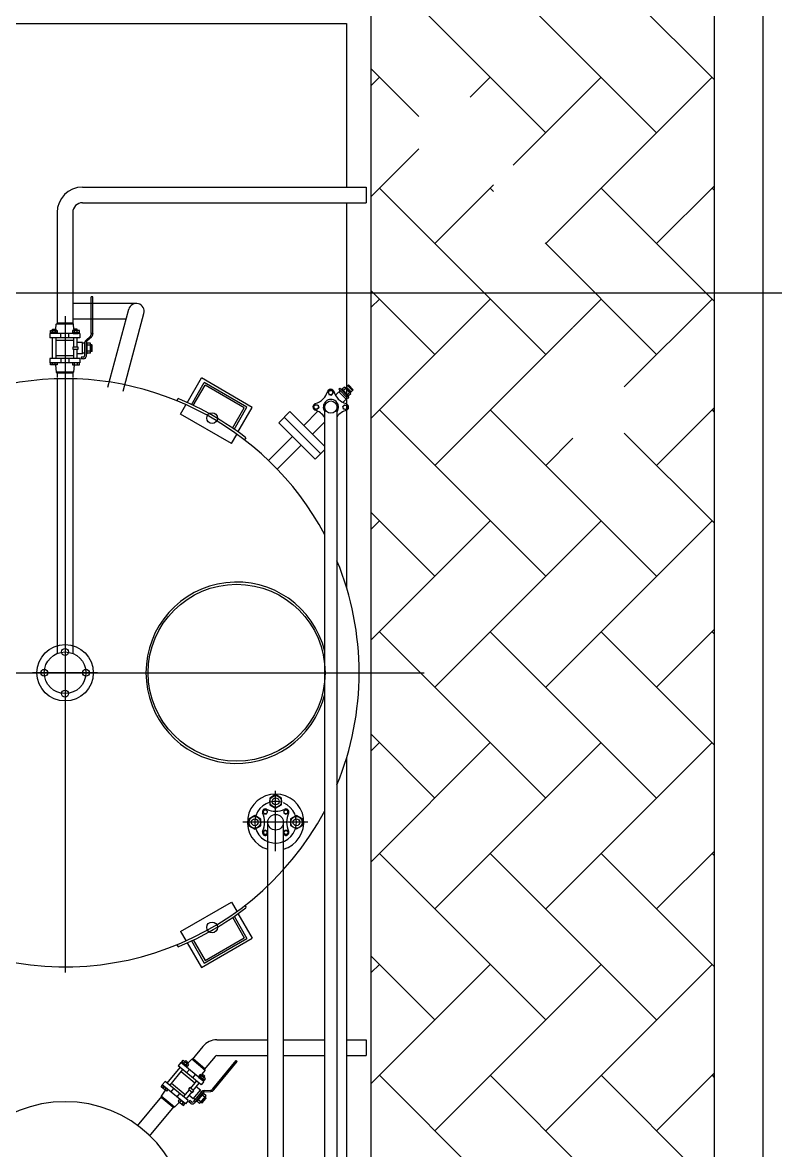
# Model space of a CAD drawing. Extents: x -93062 to 326984, y -142534 to 91021.
# Drawn here: x -12245 to -10709, y 72622 to 74924 of the extents above; entities that cross this region are included whole.
import ezdxf

# ---------------------------------------------------------------- set-up
doc = ezdxf.new("R2010")
doc.units = 0
doc.header["$LTSCALE"] = 1000
doc.header["$MEASUREMENT"] = 0
doc.linetypes.add('DOTE', pattern=[2.42, 2, -0.2, 0.02, -0.2])
doc.layers.add('DOTE', color=8, linetype='DOTE')
doc.layers.add('EQUIPMENT', color=8, linetype='Continuous')

# ---------------------------------------------------------------- blocks, each defined once
blk = doc.blocks.new('A$C057769C0')
at = {"layer": 'EQUIPMENT', "linetype": 'Continuous'}
for p, q in [((9150, 9599.5), (9150, 15299.5)), ((9850, 15299.5), (9850, 9599.5)), ((9166.9, 14666.1), (9506.3, 14326.7)), ((9393.1, 14666.1), (9732.5, 14326.7)), ((9619.4, 14666.1), (9850, 14435.6)), ((7550, 14549.5), (9100, 14549.5)), ((9100, 14549.5), (9100, 14215.7)), ((9150, 14456.7), (9247.2, 14359.5)), ((9150, 14423), (9166.9, 14439.9)), ((9352.2, 14398.9), (9393.1, 14439.9)), ((9439.8, 14260.3), (9619.4, 14439.9)), ((9506.3, 14100.4), (9845.7, 14439.9)), ((9150, 14196.7), (9247.2, 14293.9)), ((8561.2, 14215.7), (9140, 14215.7)), ((9140, 14215.7), (9140, 14183.7)), ((9166.9, 14213.6), (9506.3, 13874.2)), ((9280, 14100.4), (9400, 14220.4)), ((9393.1, 14213.6), (9400, 14206.7)), ((9619.4, 14213.6), (9850, 13983)), ((9732.5, 14100.4), (9850, 14217.9)), ((9845.7, 14213.6), (9850, 14209.3)), ((8561.2, 14183.7), (9140, 14183.7)), ((9100, 14183.7), (9100, 13398.3)), ((9505, 14101.7), (9732.5, 13874.2)), ((9150, 14004.2), (9280, 13874.2)), ((8672.1, 13978.1), (8541.2, 13978.1)), ((9150, 13970.4), (9166.9, 13987.3)), ((9150, 13744.2), (9393.1, 13987.3)), ((9562, 13929.9), (9619.4, 13987.3)), ((9666.5, 13808.2), (9845.7, 13987.3)), ((8650.2, 13946.1), (8541.2, 13946.1)), ((9280, 13647.9), (9561.5, 13929.4)), ((9085.7, 13801.5), (9085.7, 13796.5)), ((9732.5, 13647.9), (9850, 13765.3)), ((9166.9, 13761), (9506.3, 13421.6)), ((9393.1, 13761), (9732.5, 13421.6)), ((9845.7, 13761), (9850, 13756.7)), ((9506.3, 13647.9), (9561.5, 13703.2)), ((9666.5, 13713.9), (9850, 13530.5)), ((9150, 13551.6), (9280, 13421.6)), ((9150, 13517.9), (9166.9, 13534.8)), ((9150, 13291.6), (9393.1, 13534.8)), ((9280, 13195.3), (9619.4, 13534.8)), ((9506.3, 13195.3), (9845.7, 13534.8)), ((9166.9, 13308.5), (9506.3, 12969.1)), ((9393.1, 13308.5), (9732.5, 12969.1)), ((9619.4, 13308.5), (9850, 13077.9)), ((9732.5, 13195.3), (9850, 13312.8)), ((9845.7, 13308.5), (9850, 13304.2)), ((9150, 13099.1), (9280, 12969.1)), ((9150, 13065.3), (9166.9, 13082.2)), ((9150, 12839.1), (9393.1, 13082.2)), ((9280, 12742.8), (9619.4, 13082.2)), ((9506.3, 12742.8), (9845.7, 13082.2)), ((9100, 13051.2), (9100, 11147.9)), ((8955.2, 12976.1), (8943.2, 12969.1)), ((8943.2, 12969.1), (8943.2, 12955.3)), ((8967.2, 12969.1), (8955.2, 12976.1)), ((8967.2, 12955.3), (8967.2, 12969.1)), ((8931.9, 12944.8), (8929.6, 12940.8)), ((8929.6, 12940.8), (8931.9, 12936.8)), ((8936.5, 12944.8), (8931.9, 12944.8)), ((8931.9, 12936.8), (8936.5, 12936.8)), ((8938.8, 12940.8), (8936.5, 12944.8)), ((8936.5, 12936.8), (8938.8, 12940.8)), ((8943.2, 12955.3), (8955.2, 12948.4)), ((8955.2, 12948.4), (8967.2, 12955.3)), ((8976.2, 12945.4), (8972.2, 12943.1)), ((8972.2, 12943.1), (8972.2, 12938.5)), ((8972.2, 12938.5), (8976.2, 12936.1)), ((8980.2, 12943.1), (8976.2, 12945.4)), ((8976.2, 12936.1), (8980.2, 12938.5)), ((8980.2, 12938.5), (8980.2, 12943.1)), ((8912.7, 12933.2), (8900.7, 12926.3)), ((8900.7, 12926.3), (8900.7, 12912.4)), ((8900.7, 12912.4), (8912.7, 12905.5)), ((8924.7, 12926.3), (8912.7, 12933.2)), ((8912.7, 12905.5), (8924.7, 12912.4)), ((8924.7, 12912.4), (8924.7, 12926.3)), ((8997.7, 12933.6), (8985.7, 12926.6)), ((8985.7, 12926.6), (8985.7, 12912.8)), ((8985.7, 12912.8), (8997.7, 12905.9)), ((9009.7, 12926.6), (8997.7, 12933.6)), ((8997.7, 12905.9), (9009.7, 12912.8)), ((9009.7, 12912.8), (9009.7, 12926.6)), ((8934.2, 12903.4), (8930.2, 12901.1)), ((8930.2, 12901.1), (8930.2, 12896.5)), ((8930.2, 12896.5), (8934.2, 12894.1)), ((8938.2, 12901.1), (8934.2, 12903.4)), ((8934.2, 12894.1), (8938.2, 12896.5)), ((8938.2, 12896.5), (8938.2, 12901.1)), ((8973.9, 12902.8), (8971.6, 12898.8)), ((8971.6, 12898.8), (8973.9, 12894.8)), ((8978.5, 12902.8), (8973.9, 12902.8)), ((8973.9, 12894.8), (8978.5, 12894.8)), ((8980.8, 12898.8), (8978.5, 12902.8)), ((8978.5, 12894.8), (8980.8, 12898.8)), ((9166.9, 12855.9), (9506.3, 12516.5)), ((9393.1, 12855.9), (9732.5, 12516.5)), ((9619.4, 12855.9), (9850, 12625.4)), ((9732.5, 12742.8), (9850, 12860.2)), ((9845.7, 12855.9), (9850, 12851.6)), ((9150, 12646.5), (9280, 12516.5)), ((9150, 12612.8), (9166.9, 12629.7)), ((9150, 12386.5), (9393.1, 12629.7)), ((9280, 12290.2), (9619.4, 12629.7)), ((9506.3, 12290.2), (9845.7, 12629.7)), ((8835.5, 12475.6), (8939.2, 12475.6)), ((8971.2, 12475.6), (9055.5, 12475.6)), ((9100, 12475.6), (9140, 12475.6)), ((9140, 12475.6), (9140, 12443.6)), ((8807, 12462.2), (8784.7, 12435.3)), ((8831.6, 12441.8), (8809.3, 12414.9)), ((8835.5, 12443.6), (8939.2, 12443.6)), ((8874.5, 12433.4), (8877, 12431.3)), ((8971.2, 12443.6), (9055.5, 12443.6)), ((9100, 12443.6), (9140, 12443.6)), ((9732.5, 12290.2), (9850, 12407.7)), ((9166.9, 12403.4), (9506.3, 12064)), ((9393.1, 12403.4), (9732.5, 12064)), ((9619.4, 12403.4), (9850, 12172.8)), ((9845.7, 12403.4), (9850, 12399.1)), ((8722.5, 12360.3), (8672.5, 12299.9)), ((8747.2, 12339.9), (8697.1, 12279.4))]:
    blk.add_line(p, q, dxfattribs=at)
at = {"layer": 'EQUIPMENT'}
for p, q in [((8509.2, 14163.7), (8509.2, 13937.4)), ((8541.2, 14163.7), (8541.2, 13937.5)), ((8582.2, 13991.6), (8578.9, 13991.6)), ((8525.6, 13952.2), (8525.6, 12613.3)), ((8613.1, 13807.7), (8655.6, 13966.3)), ((8644, 13799.4), (8686.5, 13958)), ((8509.2, 13836.7), (8509.2, 13826.9)), ((8541.2, 13836.6), (8541.2, 13827)), ((8509.6, 13824.5), (8509.6, 13264.1)), ((8541.6, 13824.5), (8541.6, 13264.1)), ((8774.4, 13775.6), (8803.7, 13826.3)), ((8783.4, 13771.6), (8809.6, 13817.1)), ((8787, 13770), (8811.1, 13811.6)), ((8907.6, 13766.3), (8803.7, 13826.3)), ((8896.6, 13766.8), (8809.6, 13817.1)), ((8891.2, 13765.4), (8811.1, 13811.6)), ((8753.7, 13779.7), (8756.2, 13784.1)), ((8761.2, 13752.7), (8771.9, 13771.2)), ((8867.1, 13723.7), (8891.2, 13765.4)), ((8870.4, 13721.4), (8896.6, 13766.8)), ((8878.3, 13715.6), (8907.6, 13766.3)), ((9055.5, 10432.3), (9055.5, 13766.8)), ((9080.5, 10432.9), (9080.5, 13767.3)), ((8865.1, 13692.7), (8761.2, 13752.7)), ((8961.6, 13734.9), (8984.2, 13757.5)), ((8972.9, 13746.2), (9047.1, 13672)), ((8984.2, 13757.5), (9055.5, 13686.3)), ((8961.6, 13734.9), (9035.8, 13660.6)), ((8865.1, 13692.7), (8875.8, 13711.2)), ((8892.2, 13699.7), (8894.8, 13704.1)), ((8940.9, 13657.7), (8989.8, 13706.6)), ((8958.6, 13640), (9007.5, 13688.9)), ((9035.8, 13660.6), (9055.5, 13680.3)), ((7798.4, 13224.5), (9258.5, 13224.5)), ((8591.6, 13224.7), (8458.8, 13224.7)), ((8955.2, 12860.4), (8955.2, 12984.1)), ((9021.1, 12919.7), (8888.4, 12919.7)), ((8939.2, 11280.2), (8939.2, 12919.7)), ((8971.2, 11279.3), (8971.2, 12919.7)), ((8761.2, 12696.8), (8865.1, 12756.8)), ((8865.1, 12756.8), (8875.8, 12738.2)), ((8870.4, 12728), (8896.6, 12682.6)), ((8878.3, 12733.8), (8907.6, 12683.1)), ((8892.2, 12749.7), (8894.8, 12745.4)), ((8867.1, 12725.7), (8891.2, 12684.1)), ((8761.2, 12696.8), (8771.9, 12678.2)), ((8803.7, 12623.1), (8907.6, 12683.1)), ((8809.6, 12632.3), (8896.6, 12682.6)), ((8811.1, 12637.8), (8891.2, 12684.1)), ((8753.7, 12669.7), (8756.2, 12665.4)), ((8774.4, 12673.8), (8803.7, 12623.1)), ((8783.4, 12677.8), (8809.6, 12632.3)), ((8787, 12679.5), (8811.1, 12637.8))]:
    blk.add_line(p, q, dxfattribs=at)
at = {"layer": 'EQUIPMENT', "ltscale": 8}
for p, q in [((8578.9, 13917), (8578.9, 13991.6)), ((8582.2, 13917), (8582.2, 13991.6)), ((8499.8, 13923.4), (8499.8, 13925.9)), ((8499.8, 13925.9), (8506.8, 13925.9)), ((8506.7, 13925.9), (8507.5, 13935.8)), ((8506.8, 13925.9), (8506.8, 13923.4)), ((8507.5, 13935.8), (8510, 13938.2)), ((8542.9, 13935.8), (8507.5, 13935.8)), ((8540.6, 13938.2), (8510, 13938.2)), ((8542.9, 13935.8), (8540.6, 13938.2)), ((8543.7, 13925.9), (8542.9, 13935.8)), ((8543.6, 13925.9), (8543.6, 13923.4)), ((8550.6, 13925.9), (8543.6, 13925.9)), ((8550.6, 13923.4), (8550.6, 13925.9)), ((8494.7, 13916.7), (8494.7, 13908.1)), ((8555.7, 13916.7), (8494.7, 13916.7)), ((8555.7, 13908.1), (8494.7, 13908.1)), ((8495.7, 13918.9), (8495.7, 13923.4)), ((8495.7, 13923.4), (8509.7, 13923.4)), ((8509.7, 13918.9), (8495.7, 13918.9)), ((8497.8, 13916.8), (8497.8, 13918.7)), ((8497.8, 13918.7), (8508, 13918.7)), ((8508, 13916.8), (8497.8, 13916.8)), ((8500, 13919), (8500, 13923.2)), ((8500.1, 13866.1), (8500.1, 13908.1)), ((8505.9, 13916.7), (8506.5, 13923.4)), ((8505.9, 13919.3), (8505.9, 13923.1)), ((8507.1, 13866.1), (8507.1, 13908.1)), ((8543.6, 13902.6), (8507.1, 13902.6)), ((8508, 13918.7), (8508, 13916.8)), ((8509.7, 13923.4), (8509.7, 13918.9)), ((8517.2, 13908.1), (8517.2, 13916.7)), ((8533.2, 13908.1), (8533.2, 13916.7)), ((8554.7, 13923.4), (8540.7, 13923.4)), ((8540.7, 13923.4), (8540.7, 13918.9)), ((8540.7, 13918.9), (8554.7, 13918.9)), ((8542.4, 13918.7), (8542.4, 13916.8)), ((8552.5, 13918.7), (8542.4, 13918.7)), ((8542.4, 13916.8), (8552.5, 13916.8)), ((8543.6, 13889), (8543.6, 13908.1)), ((8544.4, 13916.7), (8544.4, 13916.8)), ((8544.5, 13919.3), (8544.5, 13923.1)), ((8550.4, 13919), (8550.4, 13923.2)), ((8550.6, 13889), (8550.6, 13908.1)), ((8552.5, 13916.8), (8552.5, 13918.7)), ((8554.7, 13918.9), (8554.7, 13923.4)), ((8555.7, 13916.7), (8555.7, 13908.1)), ((8567.9, 13903), (8577.3, 13911.4)), ((8570.1, 13901.7), (8579.3, 13910)), ((8583, 13917), (8578.1, 13917)), ((8578.9, 13917), (8578.9, 13915.1)), ((8582.2, 13917), (8582.2, 13916.3)), ((8541.2, 13889), (8541.2, 13884.8)), ((8552.1, 13889), (8541.2, 13889)), ((8541.2, 13884.8), (8552.1, 13884.8)), ((8543.6, 13866.1), (8543.6, 13884.8)), ((8561.3, 13898.7), (8550.6, 13898.7)), ((8550.6, 13866.1), (8550.6, 13884.8)), ((8552.1, 13884.8), (8552.1, 13889)), ((8561.3, 13875.4), (8561.3, 13898.7)), ((8565.2, 13897.4), (8561.3, 13897.4)), ((8565.2, 13896.8), (8565.2, 13871.1)), ((8570.6, 13898.5), (8568.5, 13898.5)), ((8568.5, 13898.1), (8568.5, 13870.3)), ((8570.6, 13875.6), (8570.6, 13898.5)), ((8577.6, 13897.4), (8570.6, 13897.4)), ((8577.6, 13893.2), (8570.6, 13893.2)), ((8577.6, 13880.8), (8570.6, 13880.8)), ((8577.6, 13876.7), (8577.6, 13897.4)), ((8580.1, 13893.9), (8577.6, 13893.9)), ((8580.8, 13893), (8577.6, 13893)), ((8580.8, 13881), (8577.6, 13881)), ((8580.1, 13880.1), (8577.6, 13880.1)), ((8580.1, 13880.1), (8580.1, 13893.9)), ((8580.1, 13893.9), (8580.8, 13893)), ((8580.1, 13880.1), (8580.8, 13881)), ((8580.8, 13881), (8580.8, 13893)), ((8494.7, 13866.1), (8494.7, 13857.4)), ((8555.7, 13866.1), (8494.7, 13866.1)), ((8555.7, 13857.4), (8494.7, 13857.4)), ((8495.6, 13852.8), (8495.6, 13857.3)), ((8495.6, 13857.3), (8509.6, 13857.3)), ((8499.7, 13852.9), (8499.7, 13857)), ((8505.6, 13853.2), (8505.6, 13857)), ((8505.9, 13857.4), (8506, 13857.3)), ((8543.6, 13871.6), (8507.1, 13871.6)), ((8509.6, 13857.3), (8509.6, 13852.8)), ((8517.2, 13866.1), (8517.2, 13857.4)), ((8533.2, 13866.1), (8533.2, 13857.4)), ((8554.8, 13857.3), (8540.8, 13857.3)), ((8540.8, 13857.3), (8540.8, 13852.8)), ((8544.4, 13857.4), (8544.4, 13857.3)), ((8544.8, 13853.2), (8544.8, 13857)), ((8561.3, 13875.4), (8550.6, 13875.4)), ((8550.7, 13852.9), (8550.7, 13857)), ((8554.8, 13852.8), (8554.8, 13857.3)), ((8555.7, 13866.1), (8555.7, 13857.4)), ((8562.7, 13868.6), (8558.4, 13868.6)), ((8558.4, 13868.6), (8558.4, 13865.3)), ((8563.5, 13865.3), (8558.4, 13865.3)), ((8565.2, 13876.7), (8561.3, 13876.7)), ((8570.6, 13875.6), (8568.5, 13875.6)), ((8577.6, 13876.7), (8570.6, 13876.7)), ((8509.6, 13852.8), (8495.6, 13852.8)), ((8506.3, 13852.8), (8507.5, 13838.4)), ((8542.9, 13838.4), (8507.5, 13838.4)), ((8507.5, 13838.4), (8510, 13835.9)), ((8540.6, 13835.9), (8510, 13835.9)), ((8542.9, 13838.4), (8540.6, 13835.9)), ((8540.8, 13852.8), (8554.8, 13852.8)), ((8544.1, 13852.8), (8542.9, 13838.4)), ((9058.8, 13775.6), (9058.8, 13775.6)), ((9042.2, 13759), (9012.5, 13729.2)), ((9055.5, 13736.9), (9030.2, 13711.6)), ((8761.8, 12429.5), (8756.3, 12422.8)), ((8808.8, 12390.6), (8761.8, 12429.5)), ((8764, 12430.5), (8766.8, 12434)), ((8774.7, 12421.6), (8764, 12430.5)), ((8764.4, 12427.6), (8765.5, 12429)), ((8765.5, 12429), (8773.3, 12422.5)), ((8766.8, 12434), (8777.6, 12425.1)), ((8767.4, 12427.9), (8770, 12431.1)), ((8770.1, 12431.4), (8771.7, 12433.3)), ((8771.7, 12433.3), (8777, 12428.8)), ((8777, 12428.8), (8775.5, 12426.9)), ((8776.9, 12428.9), (8783.9, 12436)), ((8783.9, 12436), (8787.4, 12436.2)), ((8811.1, 12413.4), (8783.9, 12436)), ((8810.9, 12416.8), (8787.4, 12436.2)), ((8826.9, 12376), (8874.5, 12433.4)), ((8829.4, 12373.9), (8877, 12431.3)), ((8733.7, 12387), (8760.5, 12419.4)), ((8739.1, 12382.6), (8765.9, 12414.9)), ((8803.3, 12383.9), (8756.3, 12422.8)), ((8790.5, 12387.4), (8762.4, 12410.7)), ((8772.1, 12421.1), (8764.4, 12427.6)), ((8770.5, 12422.3), (8775.2, 12427.1)), ((8772.1, 12424.3), (8774.5, 12427.3)), ((8773.3, 12422.5), (8772.1, 12421.1)), ((8773.6, 12408.5), (8779.2, 12415.1)), ((8777.6, 12425.1), (8774.7, 12421.6)), ((8801.5, 12405.2), (8798.7, 12401.8)), ((8812.3, 12396.3), (8801.5, 12405.2)), ((8805.3, 12405.4), (8803.8, 12403.5)), ((8810.7, 12400.9), (8805.3, 12405.4)), ((8805.4, 12405.3), (8811.1, 12413.4)), ((8811.1, 12413.4), (8810.9, 12416.8)), ((8721.7, 12379.7), (8724.6, 12383.1)), ((8729.5, 12390.5), (8724, 12383.8)), ((8771, 12344.9), (8724, 12383.8)), ((8724.6, 12383.1), (8735.4, 12374.2)), ((8776.5, 12351.6), (8729.5, 12390.5)), ((8770.7, 12363.5), (8742.6, 12386.8)), ((8781.9, 12377), (8794, 12391.6)), ((8786, 12398.3), (8791.5, 12404.9)), ((8787.2, 12372.5), (8799.4, 12387.2)), ((8798.7, 12401.8), (8809.5, 12392.8)), ((8799.9, 12400.6), (8798.7, 12399.1)), ((8798.7, 12399.1), (8806.5, 12392.7)), ((8807.7, 12394.1), (8799.9, 12400.6)), ((8800.1, 12397.7), (8800.2, 12397.9)), ((8801.8, 12399.7), (8804.3, 12402.6)), ((8808.8, 12390.6), (8803.3, 12383.9)), ((8806.2, 12395.7), (8808.9, 12398.9)), ((8806.5, 12392.7), (8807.7, 12394.1)), ((8809.2, 12399), (8810.7, 12400.9)), ((8809.5, 12392.8), (8812.3, 12396.3)), ((8732.5, 12370.7), (8721.7, 12379.7)), ((8730, 12372.8), (8721.7, 12361)), ((8749, 12338.4), (8721.7, 12361)), ((8721.7, 12361), (8722.1, 12357.5)), ((8725, 12377.2), (8727.6, 12380.3)), ((8729.7, 12373.6), (8732.1, 12376.5)), ((8735.4, 12374.2), (8732.5, 12370.7)), ((8732.7, 12376.7), (8732.6, 12376.5)), ((8746.9, 12376.1), (8741.3, 12369.5)), ((8759.2, 12365.9), (8753.7, 12359.3)), ((8767.2, 12359.3), (8779.2, 12373.7)), ((8772.6, 12354.8), (8784.6, 12369.3)), ((8780, 12378.5), (8777.3, 12375.3)), ((8777.3, 12375.3), (8785.7, 12368.3)), ((8786.8, 12355.2), (8778.6, 12362)), ((8788.4, 12371.6), (8780, 12378.5)), ((8785.7, 12368.3), (8788.4, 12371.6)), ((8786.8, 12355.2), (8801.7, 12373.1)), ((8803.4, 12369.2), (8787, 12349.4)), ((8806.8, 12368), (8789, 12346.6)), ((8801.7, 12373.1), (8793.4, 12379.9)), ((8794.1, 12349.4), (8808.7, 12367)), ((8800.1, 12345.8), (8813.4, 12361.7)), ((8803.8, 12369.6), (8800.8, 12372.1)), ((8810.7, 12358.5), (8805.4, 12363)), ((8808.7, 12367), (8807, 12368.4)), ((8813.4, 12361.7), (8808, 12366.2)), ((8809.5, 12372.2), (8822.1, 12372.7)), ((8810.4, 12369.8), (8822.7, 12370.4)), ((8813.1, 12357.5), (8811.2, 12359)), ((8826.9, 12376), (8825.7, 12374.5)), ((8830.1, 12373.3), (8826.2, 12376.5)), ((8829.4, 12373.9), (8829, 12373.4)), ((8745.6, 12338), (8722.1, 12357.5)), ((8749, 12338.4), (8745.6, 12338)), ((8759.1, 12348.7), (8749, 12338.4)), ((8759.4, 12354.3), (8756.6, 12350.8)), ((8756.6, 12350.8), (8767.3, 12341.9)), ((8770.2, 12345.4), (8759.4, 12354.3)), ((8759.9, 12348.6), (8762.3, 12351.5)), ((8762.3, 12352.1), (8762.2, 12352)), ((8764.3, 12344.7), (8766.9, 12347.8)), ((8767.3, 12341.9), (8770.2, 12345.4)), ((8776.5, 12351.6), (8771, 12344.9)), ((8780.2, 12351.8), (8778.1, 12349.3)), ((8782, 12346), (8778.1, 12349.3)), ((8783.5, 12349.1), (8780.2, 12351.8)), ((8790.6, 12353.7), (8787.6, 12356.1)), ((8794.1, 12349.4), (8792.4, 12350.7)), ((8800.1, 12345.8), (8794.8, 12350.2)), ((8802.8, 12348.9), (8797.4, 12353.4)), ((8804.3, 12346.8), (8802.4, 12348.4)), ((8805.4, 12347.1), (8802.9, 12349.1)), ((8804.3, 12346.8), (8813.1, 12357.5)), ((8804.3, 12346.8), (8805.4, 12347.1)), ((8805.4, 12347.1), (8813, 12356.3)), ((8813, 12356.3), (8810.6, 12358.3)), ((8813.1, 12357.5), (8813, 12356.3))]:
    blk.add_line(p, q, dxfattribs=at)
at = {"layer": 'EQUIPMENT', "ltscale": 5}
for p, q in [((9097.4, 13805.7), (9103.6, 13811.9)), ((9111.9, 13800.8), (9103, 13809.7)), ((9113.3, 13802.2), (9103.6, 13811.9)), ((9061.5, 13799.5), (9063.8, 13801.7)), ((9066.3, 13801.7), (9062.5, 13797.9)), ((9062.5, 13797.9), (9063.9, 13792.7)), ((9063.9, 13792.7), (9069, 13791.3)), ((9071.5, 13800.3), (9066.3, 13801.7)), ((9069, 13791.3), (9072.9, 13795.1)), ((9072.9, 13795.1), (9071.5, 13800.3)), ((9074.2, 13799.4), (9072.2, 13801.4)), ((9084.3, 13798), (9077.4, 13791.2)), ((9084, 13803.2), (9086.1, 13805.4)), ((9102.8, 13784.3), (9084, 13803.2)), ((9099.1, 13783), (9084.3, 13798)), ((9087.5, 13799.7), (9085.1, 13797.2)), ((9104.9, 13786.4), (9086.1, 13805.4)), ((9090.4, 13803.8), (9089, 13802.5)), ((9090.4, 13803.8), (9104.9, 13789.1)), ((9095.5, 13807.6), (9091.1, 13803.1)), ((9098.2, 13804.9), (9093.7, 13800.5)), ((9095.5, 13807.6), (9108.7, 13794.2)), ((9099.3, 13806.9), (9097.7, 13805.3)), ((9100.7, 13786.3), (9098.2, 13783.9)), ((9100.4, 13806.8), (9098.3, 13804.8)), ((9099.3, 13806.9), (9108.1, 13798)), ((9099.3, 13806.9), (9100.4, 13806.8)), ((9100.4, 13806.8), (9108, 13799.1)), ((9106.1, 13796.9), (9101.6, 13792.5)), ((9102.8, 13784.3), (9104.9, 13786.4)), ((9104.9, 13789.1), (9103.5, 13787.7)), ((9108.7, 13794.2), (9104.2, 13789.8)), ((9108, 13799.1), (9105.9, 13797.1)), ((9108.1, 13798), (9106.5, 13796.5)), ((9113.3, 13802.2), (9107, 13796)), ((9108.1, 13798), (9108, 13799.1)), ((9032.7, 13771), (9036.1, 13774.4)), ((9032.7, 13768.5), (9036.6, 13772.3)), ((9034.1, 13763.3), (9032.7, 13768.5)), ((9039.3, 13761.8), (9034.1, 13763.3)), ((9036.6, 13772.3), (9041.7, 13770.8)), ((9043.1, 13765.6), (9039.3, 13761.8)), ((9041.7, 13770.8), (9043.1, 13765.6)), ((9099.1, 13783), (9092.2, 13776.2)), ((9092.2, 13767.9), (9096, 13771.7)), ((9093.6, 13762.7), (9092.2, 13767.9)), ((9096, 13771.7), (9101.2, 13770.2)), ((9102.6, 13765), (9098.8, 13761.2)), ((9102.4, 13770.9), (9099.3, 13774)), ((9101.2, 13770.2), (9102.6, 13765)), ((9032.9, 13762.6), (9034.9, 13760.6)), ((9098.8, 13761.2), (9093.6, 13762.7)), ((9100.3, 13760.2), (9102.6, 13762.5))]:
    blk.add_line(p, q, dxfattribs=at)
at = {"layer": 'EQUIPMENT', "ltscale": 0.5}
blk.add_lwpolyline([(6850, 500), (9950, 500), (9950, 15399.5), (6850, 15399.5), (6850, 500)], dxfattribs=at)
at = {"layer": 'EQUIPMENT', "ltscale": 5}
for centre in [(9067.7, 13796.5), (9037.9, 13767), (9097.4, 13766.5)]:
    blk.add_circle(centre, 4.47, dxfattribs=at)
at = {"layer": 'EQUIPMENT', "linetype": 'Continuous'}
for centre, radius in [((9068, 13766.8), 12.5), ((8955.2, 12962), 12), ((8934.2, 12940.8), 4), ((8976.2, 12940.8), 4), ((8912.7, 12919.5), 12), ((8997.7, 12919.5), 12), ((8934.2, 12898.8), 4), ((8976.2, 12898.8), 4)]:
    blk.add_circle(centre, radius, dxfattribs=at)
at = {"layer": 'EQUIPMENT'}
for centre, radius in [((8825.6, 13744.3), 11), ((8875.6, 13224.7), 180.5), ((8525.6, 13224.7), 57.5), ((8525.6, 13224.7), 42.5), ((8525.6, 13267.2), 7), ((8483.1, 13224.7), 7), ((8568.1, 13224.7), 7), ((8525.6, 13182.2), 7), ((8955.2, 12962.2), 7), ((8955.2, 12919.7), 16), ((8912.7, 12919.7), 7), ((8997.7, 12919.7), 7), ((8825.6, 12705.1), 11)]:
    blk.add_circle(centre, radius, dxfattribs=at)
at = {"layer": 'EQUIPMENT', "linetype": 'Continuous'}
for centre, radius, start, end in [((8561.2, 14163.7), 52, 90, 180), ((8561.2, 14163.7), 20, 90, 180), ((8671, 13962.2), 16, 345, 165), ((8525.6, 13224.7), 600, 27.9887, 240.8236), ((8525.6, 13224.7), 605, 52.4014, 67.5986), ((9068, 13766.8), 15.5, 323.672, 216.2409), ((8525.6, 13224.7), 600, 337.6242, 22.3758), ((8875.6, 13224.7), 185, 13.5852, 346.4148), ((8525.6, 13224.7), 600, 243.5233, 332.0113), ((8934.2, 12940.8), 6, 65.8105, 204.1895), ((8887.4, 12919.8), 45.2, 335.8105, 24.1895), ((8955.2, 12987.5), 45.2, 245.8105, 294.1895), ((8976.2, 12940.8), 6, 335.8105, 114.1895), ((9022.9, 12919.8), 45.2, 155.8105, 204.1895), ((8955.2, 12919.7), 16, 180, 183.2265), ((8934.2, 12898.8), 6, 155.8105, 294.1895), ((8955.2, 12852), 45.2, 110.6728, 115.6831), ((8955.2, 12852), 45.2, 65.8105, 69.2929), ((8976.2, 12898.8), 6, 245.8105, 24.1895), ((8525.6, 13224.7), 605, 292.4014, 307.5986), ((8835.5, 12438.6), 37, 90, 140.3621), ((8835.5, 12438.6), 5, 90, 140.3621), ((8525.6, 12099.5), 250, 3.6665, 176.3335)]:
    blk.add_arc(centre, radius, start, end, dxfattribs=at)
at = {"layer": 'EQUIPMENT', "ltscale": 8}
for centre, radius, start, end in [((8573.5, 13896.8), 8.29, 132.0953, 180), ((8573.5, 13898.1), 4.97, 132.0953, 180), ((8573.9, 13915.1), 4.97, 312.0953, 0), ((8573.9, 13916.3), 8.29, 312.0953, 0), ((8562.7, 13871.1), 2.49, 270, 0), ((8563.5, 13870.3), 4.97, 270, 0), ((8809.8, 12363.9), 8.29, 92.4574, 140.3621), ((8810.6, 12364.9), 4.97, 92.4574, 140.3621), ((8821.8, 12377.7), 4.97, 272.4574, 320.3621), ((8822.6, 12378.7), 8.29, 272.4574, 320.3621), ((8785.2, 12349.8), 4.97, 230.3621, 320.3621), ((8785.1, 12351), 2.49, 230.3621, 320.3621)]:
    blk.add_arc(centre, radius, start, end, dxfattribs=at)
at = {"layer": 'EQUIPMENT', "ltscale": 5}
for centre, radius, start, end in [((9028, 13807.9), 34.5, 283.5746, 345.8198), ((9067.8, 13797), 6.19, 45.132, 138.4576), ((9107.7, 13807.5), 34.5, 193.2997, 255.8198), ((9037.4, 13766.9), 6.19, 130.9368, 224.2624), ((9098, 13766.6), 6.19, 310.9368, 44.2624), ((9026.5, 13727.1), 34.5, 32.9171, 76.0947), ((9108.4, 13726.7), 34.5, 103.5746, 144.1388)]:
    blk.add_arc(centre, radius, start, end, dxfattribs=at)
at = {"layer": 'EQUIPMENT'}
for radius, start, end in [(57.5, 286.1564, 253.8699), (42.5, 73.052, 67.8848)]:
    blk.add_arc((8955.2, 12919.7), radius, start, end, dxfattribs=at)

msp = doc.modelspace()

# ---------------------------------------------------------------- linework, layer by layer
at = {"layer": 'DOTE'}
msp.add_line((-36622.7, 74372.1), (-7716.7, 74372.1), dxfattribs=at)

# ---------------------------------------------------------------- block references
at = {"layer": 'EQUIPMENT'}
msp.add_blockref('A$C057769C0', (-20684.3, 60372.1), dxfattribs=at)

doc.saveas('drawing.dxf')
